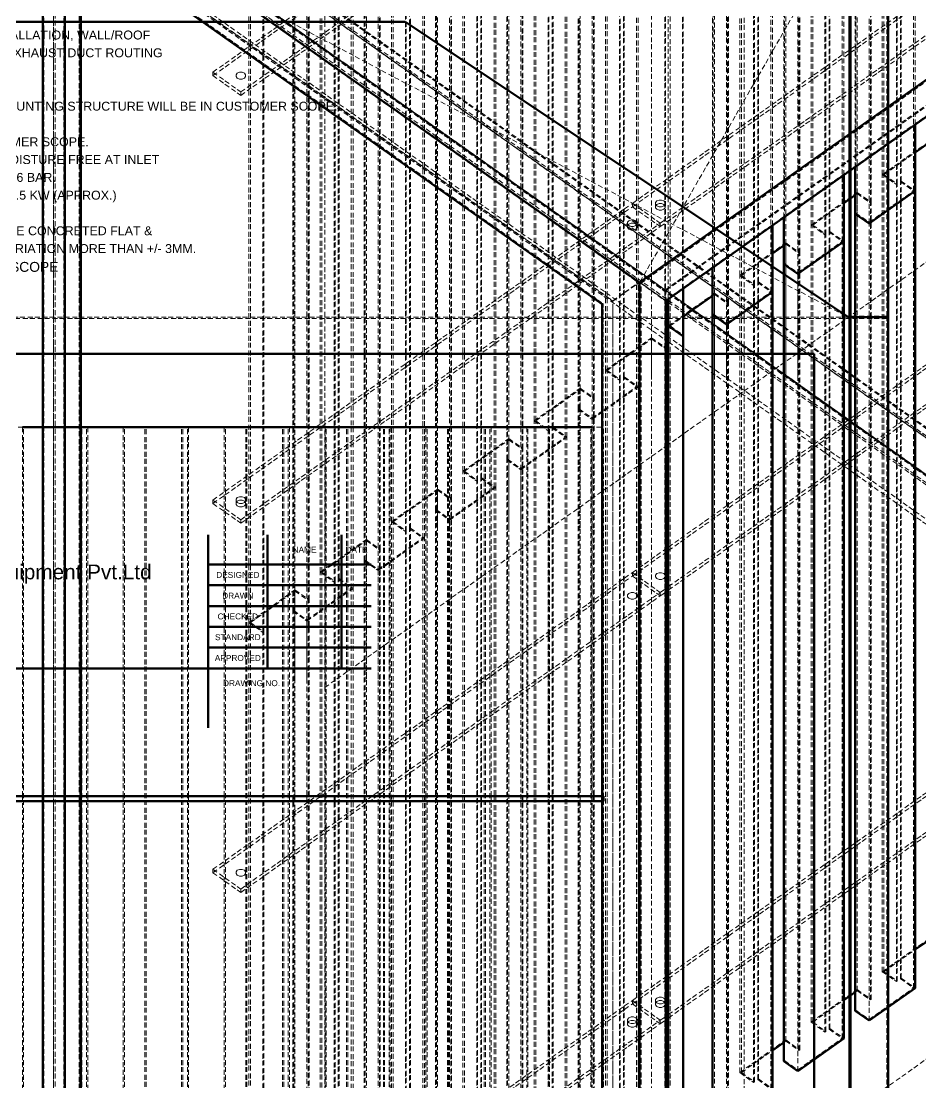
# Model space of a CAD drawing. Header units: millimetres. Extents: x -2666 to 3358, y -2212 to 3616.
# Drawn here: x 1474 to 2384, y -314 to 759 of the extents above; entities that cross this region are included whole.
import ezdxf
from ezdxf.enums import TextEntityAlignment as Align

# ---------------------------------------------------------------- set-up
doc = ezdxf.new("R2010")
doc.units = ezdxf.units.MM
doc.linetypes.add('Hidden', pattern=[15, 5, -3, 5, -2])
for name, color, linetype, lineweight in [('Default', 7, 'Continuous', 50), ('Edges', 7, 'Hidden', 15), ('HiddenEdges', 2, 'Hidden', 15), ('HiddenSilhouettes', 2, 'Hidden', 15), ('HiddenWires', 7, 'Hidden', 15), ('Silhouettes', 7, 'Continuous', 50), ('Wires', 7, 'Hidden', 15)]:
    doc.layers.add(name, color=color, linetype=linetype, lineweight=lineweight)
doc.styles.add('Default', font='arial.ttf')

# ---------------------------------------------------------------- blocks, each defined once
blk = doc.blocks.new('Left')
at = {"layer": 'Edges'}
blk.add_lwpolyline([(282.8, 1169.8), (848.8, 870.4)], dxfattribs=at)
for points in [[(12.5, 386.8, 0), (12.5, 759.8, 0)], [(78.5, 386.8, 0), (78.5, 759.8, 0)], [(114.5, 386.8, 0), (114.5, 759.8, 0)], [(180.5, 386.8, 0), (180.5, 759.8, 0)], [(216.5, 386.8, 0), (216.5, 759.8, 0)], [(282.5, 386.8, 0), (282.5, 759.8, 0)], [(318.5, 386.8, 0), (318.5, 759.8, 0)], [(384.5, 386.8, 0), (384.5, 759.8, 0)], [(420.5, 386.8, 0), (420.5, 759.8, 0)], [(486.5, 386.8, 0), (486.5, 759.8, 0)], [(522.5, 386.8, 0), (522.5, 759.8, 0)], [(588.5, 386.8, 0), (588.5, 759.8, 0)], [(12.5, -225.2, 0), (12.5, 381.8, 0)], [(78.5, -225.2, 0), (78.5, 381.8, 0)], [(114.5, -225.2, 0), (114.5, 381.8, 0)], [(180.5, -225.2, 0), (180.5, 381.8, 0)], [(216.5, -225.2, 0), (216.5, 381.8, 0)], [(282.5, -225.2, 0), (282.5, 381.8, 0)], [(318.5, -225.2, 0), (318.5, 381.8, 0)], [(384.5, -225.2, 0), (384.5, 381.8, 0)], [(420.5, -225.2, 0), (420.5, 381.8, 0)], [(486.5, -225.2, 0), (486.5, 381.8, 0)], [(522.5, -225.2, 0), (522.5, 381.8, 0)], [(588.5, -225.2, 0), (588.5, 381.8, 0)]]:
    blk.add_polyline3d(points, dxfattribs=at)
for points in [[(13.7, 759.8, 0)], [(72.7, 759.8, 0)], [(136.3, 759.8, 0)], [(137.5, 759.8, 0)], [(173.5, 759.8, 0)], [(174.7, 759.8, 0)], [(238.3, 759.8, 0)], [(239.5, 759.8, 0)], [(275.5, 759.8, 0)], [(276.7, 759.8, 0)], [(340.3, 759.8, 0)], [(341.5, 759.8, 0)], [(377.5, 759.8, 0)], [(378.7, 759.8, 0)], [(442.3, 759.8, 0)], [(443.5, 759.8, 0)], [(479.5, 759.8, 0)], [(480.7, 759.8, 0)], [(544.3, 759.8, 0)], [(545.5, 759.8, 0)]]:
    blk.add_polyline3d(points, close=True, dxfattribs=at)
at = {"layer": 'HiddenEdges'}
blk.add_lwpolyline([(848.8, 870.4), (850, 869.8)], dxfattribs=at)
for points in [[(886.8, 872.2, 0), (886.8, 1479.8, 0)], [(888, 886, 0), (886.8, 886, 0)], [(886.8, 872.2, 0), (850, 872.2, 0)], [(886.8, 869.8, 0), (850, 869.8, 0)], [(886.8, -1517.8, 0), (886.8, 869.8, 0)], [(888, 856, 0), (886.8, 856, 0)], [(13.7, -380.2, 0), (13.7, 759.8, 0)], [(72.7, -380.2, 0), (72.7, 759.8, 0)], [(136.3, -380.2, 0), (136.3, 759.8, 0)], [(137.5, -380.2, 0), (137.5, 759.8, 0)], [(173.5, -380.2, 0), (173.5, 759.8, 0)], [(174.7, -380.2, 0), (174.7, 759.8, 0)], [(238.3, -380.2, 0), (238.3, 759.8, 0)], [(239.5, -380.2, 0), (239.5, 759.8, 0)], [(275.5, -380.2, 0), (275.5, 759.8, 0)], [(276.7, -380.2, 0), (276.7, 759.8, 0)], [(340.3, -380.2, 0), (340.3, 759.8, 0)], [(341.5, -380.2, 0), (341.5, 759.8, 0)], [(377.5, -380.2, 0), (377.5, 759.8, 0)], [(378.7, -380.2, 0), (378.7, 759.8, 0)], [(442.3, -380.2, 0), (442.3, 759.8, 0)], [(443.5, -380.2, 0), (443.5, 759.8, 0)], [(479.5, -380.2, 0), (479.5, 759.8, 0)], [(480.7, -380.2, 0), (480.7, 759.8, 0)], [(544.3, -380.2, 0), (544.3, 759.8, 0)], [(545.5, -380.2, 0), (545.5, 759.8, 0)], [(12.5, 381.8, 0), (12.5, 386.8, 0)], [(78.5, 381.8, 0), (78.5, 386.8, 0)], [(114.5, 381.8, 0), (114.5, 386.8, 0)], [(180.5, 381.8, 0), (180.5, 386.8, 0)], [(216.5, 381.8, 0), (216.5, 386.8, 0)], [(282.5, 381.8, 0), (282.5, 386.8, 0)], [(318.5, 381.8, 0), (318.5, 386.8, 0)], [(384.5, 381.8, 0), (384.5, 386.8, 0)], [(420.5, 381.8, 0), (420.5, 386.8, 0)], [(486.5, 381.8, 0), (486.5, 386.8, 0)], [(522.5, 381.8, 0), (522.5, 386.8, 0)], [(588.5, 381.8, 0), (588.5, 386.8, 0)]]:
    blk.add_polyline3d(points, dxfattribs=at)
at = {"layer": 'HiddenSilhouettes'}
for points in [[(-290, 871, 0), (848.2, 871, 0)], [(848.8, 871, 0), (850, 871, 0)], [(848.8, 870.6, 0), (850, 869.8, 0)], [(71.5, -380.2, 0), (71.5, 759.8, 0)], [(77.3, -380.2, 0), (77.3, 759.8, 0)], [(115.7, -380.2, 0), (115.7, 759.8, 0)], [(179.3, -380.2, 0), (179.3, 759.8, 0)], [(217.7, -380.2, 0), (217.7, 759.8, 0)], [(281.3, -380.2, 0), (281.3, 759.8, 0)], [(319.7, -380.2, 0), (319.7, 759.8, 0)], [(383.3, -380.2, 0), (383.3, 759.8, 0)], [(421.7, -380.2, 0), (421.7, 759.8, 0)], [(485.3, -380.2, 0), (485.3, 759.8, 0)], [(523.7, -380.2, 0), (523.7, 759.8, 0)], [(587.3, -380.2, 0), (587.3, 759.8, 0)]]:
    blk.add_polyline3d(points, dxfattribs=at)
at = {"layer": 'HiddenWires'}
blk.add_polyline3d([(848.8, 869.8, 0), (850, 869.8, 0)], dxfattribs=at)
at = {"layer": 'Silhouettes'}
for points in [[(848.8, 869.8, 0), (848.8, 1479.8, 0)], [(888, 871, 0), (888, 1481, 0)], [(850, 869.8, 0), (850, 1191.7, 0)], [(-282.8, 1169.8, 0), (282.8, 1169.8, 0)], [(282.8, 1169.8, 0), (399.7, 1169.8, 0)], [(399.7, 1169.8, 0), (848.8, 870.6, 0)], [(848.2, 871, 0), (848.8, 871, 0)], [(848.8, 869.8, 0), (850, 869.8, 0)], [(848.8, -1520.2, 0), (848.8, 869.8, 0)], [(850, 794.5, 0), (850, 871, 0)], [(850, 871, 0), (888, 871, 0)], [(888, -1519, 0), (888, 871, 0)], [(-253.2, 834.2, 0), (813.2, 834.2, 0)], [(813.2, -1482.2, 0), (813.2, 834.2, 0)], [(850, 0, 0), (850, 794.5, 0)], [(12.5, 759.8, 0), (78.5, 759.8, 0)], [(71.5, 759.8, 0), (137.5, 759.8, 0)], [(72.7, 759.8, 0), (136.3, 759.8, 0)], [(114.5, 759.8, 0), (180.5, 759.8, 0)], [(173.5, 759.8, 0), (222.5, 759.8, 0)], [(174.7, 759.8, 0), (222.5, 759.8, 0)], [(216.5, 759.8, 0), (282.5, 759.8, 0)], [(275.5, 759.8, 0), (333.7, 759.8, 0)], [(276.7, 759.8, 0), (333.7, 759.8, 0)], [(318.5, 759.8, 0), (384.5, 759.8, 0)], [(377.5, 759.8, 0), (443.5, 759.8, 0)], [(378.7, 759.8, 0), (442.3, 759.8, 0)], [(420.5, 759.8, 0), (486.5, 759.8, 0)], [(479.5, 759.8, 0), (545.5, 759.8, 0)], [(480.7, 759.8, 0), (544.3, 759.8, 0)], [(522.5, 759.8, 0), (588.5, 759.8, 0)], [(0, 386.8, 0), (600, 386.8, 0)], [(600, 381.8, 0), (600, 386.8, 0)], [(0, 381.8, 0), (600, 381.8, 0)]]:
    blk.add_polyline3d(points, dxfattribs=at)
for points in [[(850, 871, 0)], [(71.5, 759.8, 0)], [(77.3, 759.8, 0)], [(115.7, 759.8, 0)], [(179.3, 759.8, 0)], [(217.7, 759.8, 0)], [(281.3, 759.8, 0)], [(319.7, 759.8, 0)], [(383.3, 759.8, 0)], [(421.7, 759.8, 0)], [(485.3, 759.8, 0)], [(523.7, 759.8, 0)], [(587.3, 759.8, 0)]]:
    blk.add_polyline3d(points, close=True, dxfattribs=at)
at = {"layer": 'Wires'}
for points in [[(-850, 869.8, 0), (848.8, 869.8, 0)], [(0, 759.8, 0), (600, 759.8, 0)], [(600, -380.2, 0), (600, 759.8, 0)]]:
    blk.add_polyline3d(points, dxfattribs=at)
blk = doc.blocks.new('Isometric')
at = {"layer": 'Edges'}
for points in [[(43.8, -1979.7), (43.8, -289.7)], [(54.4, -1976.6), (54.4, -307.8)], [(868.7, -611.2), (868.7, -544.1)], [(796.6, -662.2), (796.6, -595.1)], [(868.7, -1417.3), (868.7, -611.2)], [(724.4, -713.2), (724.4, -646.1)], [(796.6, -1468.3), (796.6, -662.2)], [(679.9, -724.7), (679.9, -677.6)], [(609.5, -2379.7), (609.5, -689.7)], [(724.4, -1519.3), (724.4, -713.2)], [(679.9, -1530.8), (679.9, -724.7)]]:
    blk.add_lwpolyline(points, dxfattribs=at)
for points in [[(637.2, -670.1, 0), (954.6, -117.2, 0)], [(662.4, -689.1, 0), (1468.5, -119.1, 0)], [(43.8, -289.7, 0), (609.5, -689.7, 0)], [(609.5, -689.7, 0), (636.4, -670.7, 0)], [(636.4, -670.7, 0), (662.4, -689.1, 0)], [(662.4, -2379.1, 0), (662.4, -689.1, 0)]]:
    blk.add_polyline3d(points, dxfattribs=at)
blk.add_polyline3d([(636.4, -671.5, 0)], close=True, dxfattribs=at)
at = {"layer": 'HiddenEdges'}
for points in [[(-608.1, 257.2), (1895, -1512.8)], [(-634.3, 238.7), (1842.7, -1512.8)], [(901.2, -568.2), (901.2, 237.9)], [(896.3, -571.7), (896.3, 234.4)], [(856.7, -580.9), (856.7, 225.2)], [(870, -590.3), (870, 215.8)], [(-608.1, 209.8), (1895, -1560.2)], [(855.4, -600.6), (855.4, 205.5)], [(868.7, -544.1), (868.7, 194.9)], [(824.1, -622.7), (824.1, 183.4)], [(829.1, -619.2), (829.1, 186.9)], [(784.5, -631.9), (784.5, 174.2)], [(797.8, -641.3), (797.8, 164.8)], [(783.3, -651.6), (783.3, 154.5)], [(796.6, -595.1), (796.6, 143.9)], [(752, -673.7), (752, 132.4)], [(757, -670.2), (757, 135.9)], [(712.4, -682.9), (712.4, 123.2)], [(711.1, -702.6), (711.1, 103.5)], [(724.4, -646.1), (724.4, 92.9)], [(648.8, -727.9), (648.8, 78.2)], [(679.9, -677.6), (679.9, 81.4)], [(662.1, -737.3), (662.1, 68.8)], [(616.2, -769.7), (616.2, 36.4)], [(621.2, -766.2), (621.2, 39.9)], [(576.6, -778.9), (576.6, 27.2)], [(589.9, -788.3), (589.9, 17.8)], [(588.7, -809.2), (588.7, -3.1)], [(544.1, -820.7), (544.1, -14.6)], [(549.1, -817.2), (549.1, -11.1)], [(504.5, -829.9), (504.5, -23.8)], [(517.8, -839.3), (517.8, -33.2)], [(503.2, -849.6), (503.2, -43.5)], [(476.9, -868.2), (476.9, -62.1)], [(516.5, -860.2), (516.5, -54.1)], [(432.4, -880.9), (432.4, -74.8)], [(472, -871.7), (472, -65.6)], [(445.7, -890.3), (445.7, -84.2)], [(444.4, -911.2), (444.4, -105.1)], [(399.9, -922.7), (399.9, -116.6)], [(404.8, -919.2), (404.8, -113.1)], [(360.3, -931.9), (360.3, -125.8)], [(373.6, -941.3), (373.6, -135.2)], [(359, -951.6), (359, -145.5)], [(372.3, -962.2), (372.3, -156.1)], [(327.7, -973.7), (327.7, -167.6)], [(332.7, -970.2), (332.7, -164.1)], [(288.1, -982.9), (288.1, -176.8)], [(301.4, -992.3), (301.4, -186.2)], [(286.9, -1002.6), (286.9, -196.5)], [(300.2, -1013.2), (300.2, -207.1)], [(255.6, -1024.7), (255.6, -218.6)], [(76.8, -265), (592.2, -629.4)], [(69.9, -1959.2), (69.9, -270.9)], [(71.6, -1960.9), (71.6, -270.9)], [(71.6, -272.1), (635.5, -670.9)], [(43.8, -1977.6), (43.8, -289.3)], [(34.1, -1961), (34.1, -292.2)], [(45.5, -290.5), (609.5, -689.3)], [(196.6, -312), (1001, -880.8)], [(170.6, -330.4), (975, -899.2)], [(170.6, -330.9), (976.7, -900.9)], [(233.3, -481.6), (233.3, -478.1)], [(901.2, -1374.3), (901.2, -568.2)], [(856.7, -612.5), (856.7, -579.7)], [(896.3, -1377.8), (896.3, -571.7)], [(856.7, -1387), (856.7, -580.9)], [(870, -1396.4), (870, -590.3)], [(629.3, -594.3), (629.3, -590.8)], [(657.6, -614.3), (657.6, -610.8)], [(868.7, -612.5), (868.7, -610)], [(824.1, -1428.8), (824.1, -622.7)], [(829.1, -1425.3), (829.1, -619.2)], [(784.5, -765.7), (784.5, -630.7)], [(784.5, -1438), (784.5, -631.9)], [(797.8, -1447.4), (797.8, -641.3)], [(783.3, -1457.7), (783.3, -651.6)], [(796.6, -765.7), (796.6, -661)], [(609.5, -689.3), (635.5, -670.9)], [(635.5, -2359.2), (635.5, -670.9)], [(636.4, -671.5), (637.2, -670.1)], [(636.4, -671.5), (637.2, -670.9)], [(752, -1479.8), (752, -673.7)], [(757, -1476.3), (757, -670.2)], [(662.4, -2316.2), (662.4, -678.3)], [(662.4, -678.3), (663.3, -678.9)], [(712.4, -765.7), (712.4, -681.7)], [(712.4, -1489), (712.4, -682.9)], [(598.9, -692.8), (599.8, -692.2)], [(599.8, -2361), (599.8, -692.2)], [(609.5, -2377.6), (609.5, -689.3)], [(725.7, -1498.4), (725.7, -692.3)], [(711.1, -1508.7), (711.1, -702.6)], [(724.4, -765.7), (724.4, -712)], [(648.8, -765.7), (648.8, -726.7)], [(648.8, -1534), (648.8, -727.9)], [(662.1, -1543.4), (662.1, -737.3)], [(616.2, -1575.8), (616.2, -769.7)], [(621.2, -1572.3), (621.2, -766.2)], [(576.6, -918.8), (576.6, -777.7)], [(576.6, -1585), (576.6, -778.9)], [(589.9, -1594.4), (589.9, -788.3)], [(575.4, -1604.7), (575.4, -798.6)], [(588.7, -918.8), (588.7, -808)], [(544.1, -1626.8), (544.1, -820.7)], [(549.1, -1623.3), (549.1, -817.2)], [(504.5, -1636), (504.5, -829.9)], [(517.8, -1645.4), (517.8, -839.3)], [(476.9, -1674.3), (476.9, -868.2)], [(516.5, -918.8), (516.5, -859)], [(516.5, -1666.3), (516.5, -860.2)], [(432.4, -918.8), (432.4, -879.7)], [(472, -1677.8), (472, -871.7)], [(432.4, -1687), (432.4, -880.9)], [(445.7, -1696.4), (445.7, -890.3)], [(431.1, -1706.7), (431.1, -900.6)], [(233.3, -914.3), (233.3, -910.8)], [(444.4, -918.8), (444.4, -910)], [(444.4, -1717.3), (444.4, -911.2)], [(399.9, -1728.8), (399.9, -922.7)], [(404.8, -1725.3), (404.8, -919.2)], [(360.3, -1071.9), (360.3, -930.7)], [(360.3, -1738), (360.3, -931.9)], [(373.6, -1747.4), (373.6, -941.3)], [(359, -1757.7), (359, -951.6)], [(372.3, -1071.9), (372.3, -961)], [(372.3, -1768.3), (372.3, -962.2)], [(629.3, -967.7), (629.3, -964.2)], [(327.7, -1779.8), (327.7, -973.7)], [(332.7, -1776.3), (332.7, -970.2)], [(288.1, -1789), (288.1, -982.9)], [(301.4, -1798.4), (301.4, -992.3)], [(286.9, -1808.7), (286.9, -1002.6)], [(300.2, -1071.9), (300.2, -1012)], [(300.2, -1819.3), (300.2, -1013.2)], [(255.6, -1830.8), (255.6, -1024.7)], [(233.3, -1287.7), (233.3, -1284.2)], [(629.3, -1400.4), (629.3, -1396.9)]]:
    blk.add_lwpolyline(points, dxfattribs=at)
for points in [[(725.7, -692.3, 0), (725.7, 113.8, 0)], [(575.4, -798.6, 0), (575.4, 7.5, 0)], [(431.1, -900.6, 0), (431.1, -94.5, 0)], [(662.4, -678.3, 0), (1416.5, -145.1, 0)], [(70.7, -271.5, 0), (636.4, -671.5, 0)], [(55.3, -307.2, 0), (599.8, -692.2, 0)], [(206.3, -309.2, 0), (991.2, -864.2, 0)], [(196.6, -311.7, 0), (1002.7, -881.7, 0)], [(855.4, -1406.7, 0), (855.4, -600.6, 0)], [(638.1, -671.5, 0), (663.3, -689.3, 0)], [(784.9, -765.7, 0), (1087.2, -979.4, 0)], [(588.7, -1615.3, 0), (588.7, -809.2, 0)], [(504.5, -918.8, 0), (504.5, -828.7, 0)], [(503.2, -1655.7, 0), (503.2, -849.6, 0)], [(288.1, -1071.9, 0), (288.1, -981.7, 0)]]:
    blk.add_polyline3d(points, dxfattribs=at)
at = {"layer": 'HiddenSilhouettes'}
for points in [[(882.1, -561.7), (882.1, 244.4)], [(883.8, -561.7), (883.8, 244.4)], [(900.4, -568.8), (900.4, 237.3)], [(897.1, -571.1), (897.1, 235)], [(913.7, -578.2), (913.7, 227.9)], [(915.3, -511.1), (915.3, 227.9)], [(870.8, -589.7), (870.8, 216.4)], [(-608.1, 212), (1863, -1535.4)], [(854.5, -554.1), (854.5, 204.9)], [(-634.3, 193.5), (1842.7, -1558)], [(810, -612.7), (810, 193.4)], [(811.7, -612.7), (811.7, 193.4)], [(-636.4, 189.8), (663.3, -729.2)], [(825, -622.1), (825, 184)], [(828.2, -619.8), (828.2, 186.3)], [(841.5, -629.2), (841.5, 176.9)], [(843.2, -562.1), (843.2, 176.9)], [(798.7, -640.7), (798.7, 165.4)], [(782.4, -605.1), (782.4, 153.9)], [(737.9, -663.7), (737.9, 142.4)], [(739.6, -663.7), (739.6, 142.4)], [(752.9, -673.1), (752.9, 133)], [(756.1, -670.8), (756.1, 135.3)], [(769.4, -680.2), (769.4, 125.9)], [(771.1, -613.1), (771.1, 125.9)], [(726.6, -691.7), (726.6, 114.4)], [(667.4, -714.7), (667.4, 91.4)], [(662.9, -736.7), (662.9, 69.4)], [(602.1, -759.7), (602.1, 46.4)], [(603.8, -759.7), (603.8, 46.4)], [(617.1, -769.1), (617.1, 37)], [(620.3, -766.8), (620.3, 39.3)], [(633.6, -776.2), (633.6, 29.9)], [(635.3, -776.2), (635.3, 29.9)], [(590.8, -787.7), (590.8, 18.4)], [(574.5, -799.2), (574.5, 6.9)], [(530, -810.7), (530, -4.6)], [(531.7, -810.7), (531.7, -4.6)], [(545, -820.1), (545, -14)], [(548.2, -817.8), (548.2, -11.7)], [(561.5, -827.2), (561.5, -21.1)], [(563.2, -827.2), (563.2, -21.1)], [(518.7, -838.7), (518.7, -32.6)], [(502.4, -850.2), (502.4, -44.1)], [(457.9, -861.7), (457.9, -55.6)], [(459.5, -861.7), (459.5, -55.6)], [(476.1, -868.8), (476.1, -62.7)], [(472.8, -871.1), (472.8, -65)], [(489.4, -878.2), (489.4, -72.1)], [(491.1, -878.2), (491.1, -72.1)], [(446.5, -889.7), (446.5, -83.6)], [(430.3, -901.2), (430.3, -95.1)], [(385.7, -912.7), (385.7, -106.6)], [(387.4, -912.7), (387.4, -106.6)], [(638.1, -671.5), (1442.5, -102.7)], [(400.7, -922.1), (400.7, -116)], [(404, -919.8), (404, -113.7)], [(417.3, -929.2), (417.3, -123.1)], [(419, -929.2), (419, -123.1)], [(374.4, -940.7), (374.4, -134.6)], [(358.1, -952.2), (358.1, -146.1)], [(205.1, -458.1), (629.3, -158.1)], [(313.6, -963.7), (313.6, -157.6)], [(315.3, -963.7), (315.3, -157.6)], [(328.6, -973.1), (328.6, -167)], [(331.8, -970.8), (331.8, -164.7)], [(233.3, -478.1), (657.6, -178.1)], [(345.1, -980.2), (345.1, -174.1)], [(346.8, -980.2), (346.8, -174.1)], [(302.3, -991.7), (302.3, -185.6)], [(286, -1003.2), (286, -197.1)], [(241.5, -1014.7), (241.5, -208.6)], [(243.2, -1014.7), (243.2, -208.6)], [(256.5, -1024.1), (256.5, -218)], [(45.5, -1978.8), (45.5, -290.5)], [(629.3, -594.3), (1053.6, -294.3)], [(70.7, -1961.5), (70.7, -306.3)], [(657.6, -614.3), (1081.9, -314.3)], [(205.1, -461.6), (205.1, -458.1)], [(883.8, -561.7), (915.3, -539.4)], [(882.1, -1367.8), (882.1, -561.7)], [(882.1, -561.7), (896.3, -571.7)], [(883.8, -1367.8), (883.8, -561.7)], [(900.4, -1374.9), (900.4, -568.8)], [(900.4, -568.8), (913.7, -578.2)], [(901.2, -568.2), (915.3, -578.2)], [(810, -612.7), (856.7, -579.7)], [(856.7, -579.7), (870.8, -589.7)], [(868.7, -610), (913.7, -578.2)], [(896.3, -571.7), (897.1, -571.1)], [(897.1, -1377.2), (897.1, -571.1)], [(913.7, -1384.3), (913.7, -578.2)], [(662.4, -593.4), (662.4, -589.9)], [(811.7, -612.7), (843.2, -590.4)], [(870.8, -1395.8), (870.8, -589.7)], [(205.1, -890.8), (629.3, -590.8)], [(205.1, -894.3), (629.3, -594.3)], [(652.8, -593.4), (654.1, -591.8), (656.3, -590.9), (658.9, -590.9), (661.1, -591.8), (662.4, -593.4), (662.4, -595.3), (661.1, -596.8), (658.9, -597.8), (656.3, -597.8), (654.1, -596.8), (652.8, -595.3)], [(652.8, -595.3), (652.8, -591.7)], [(854.5, -601.2), (855.4, -600.6)], [(855.4, -600.6), (868.7, -610)], [(233.3, -910.8), (657.6, -610.8)], [(624.5, -613.4), (625.8, -611.8), (628, -610.9), (630.6, -610.9), (632.9, -611.8), (634.2, -613.4), (634.2, -615.3), (632.9, -616.8), (630.6, -617.8), (628, -617.8), (625.8, -616.8), (624.5, -615.3)], [(624.5, -615.3), (624.5, -611.7)], [(634.2, -613.4), (634.2, -609.9)], [(233.3, -914.3), (657.6, -614.3)], [(810, -1418.8), (810, -612.7)], [(810, -612.7), (824.1, -622.7)], [(811.7, -1418.8), (811.7, -612.7)], [(811.7, -612.7), (825, -622.1)], [(824.1, -622.7), (825, -622.1)], [(825, -1428.2), (825, -622.1)], [(828.2, -619.8), (829.1, -619.2)], [(828.2, -1425.9), (828.2, -619.8)], [(828.2, -619.8), (841.5, -629.2)], [(829.1, -619.2), (843.2, -629.2)], [(829.1, -620.4), (829.1, -620.4)], [(592.2, -629.4), (784.9, -765.7)], [(737.9, -663.7), (784.5, -630.7)], [(784.5, -630.7), (798.7, -640.7)], [(784.5, -631.9), (797.8, -641.3)], [(796.6, -661), (841.5, -629.2)], [(841.5, -1435.3), (841.5, -629.2)], [(739.6, -663.7), (771.1, -641.4)], [(798.7, -1446.8), (798.7, -640.7)], [(782.4, -652.2), (783.3, -651.6)], [(739.6, -1469.8), (739.6, -663.7)], [(739.6, -663.7), (752.9, -673.1)], [(637.2, -2360.9), (637.2, -670.9)], [(638.1, -2359.8), (638.1, -671.5)], [(752, -673.7), (752.9, -673.1)], [(752.9, -1479.2), (752.9, -673.1)], [(756.1, -1476.9), (756.1, -670.8)], [(756.1, -670.8), (769.4, -680.2)], [(757, -670.2), (771.1, -680.2)], [(663.3, -765.7), (663.3, -678.9)], [(665.7, -714.7), (712.4, -681.7)], [(712.4, -681.7), (726.6, -691.7)], [(724.4, -712), (769.4, -680.2)], [(769.4, -1486.3), (769.4, -680.2)], [(725.7, -692.3), (726.6, -691.7)], [(726.6, -1497.8), (726.6, -691.7)], [(710.3, -703.2), (711.1, -702.6)], [(711.1, -702.6), (724.4, -712)], [(712.4, -703.5), (712.4, -703.5)], [(667.4, -1520.8), (667.4, -714.7)], [(602.1, -759.7), (648.8, -726.7)], [(648.8, -726.7), (662.9, -736.7)], [(648.8, -727.9), (662.1, -737.3)], [(663.3, -729.2), (663.3, -729.2)], [(662.1, -737.3), (662.9, -736.7)], [(662.9, -1542.8), (662.9, -736.7)], [(665.7, -730.9), (1087.2, -1028.9)], [(602.1, -1565.8), (602.1, -759.7)], [(602.1, -759.7), (616.2, -769.7)], [(603.8, -1565.8), (603.8, -759.7)], [(616.2, -769.7), (617.1, -769.1)], [(617.1, -1575.2), (617.1, -769.1)], [(620.3, -766.8), (621.2, -766.2)], [(620.3, -1572.9), (620.3, -766.8)], [(620.3, -766.8), (633.6, -776.2)], [(621.2, -766.2), (635.3, -776.2)], [(530, -810.7), (576.6, -777.7)], [(531.7, -810.7), (576.6, -778.9)], [(588.7, -808), (633.6, -776.2)], [(633.6, -1582.3), (633.6, -776.2)], [(635.3, -1582.3), (635.3, -776.2)], [(589.9, -788.3), (590.8, -787.7)], [(590.8, -1593.8), (590.8, -787.7)], [(574.5, -799.2), (575.4, -798.6)], [(574.5, -1605.3), (574.5, -799.2)], [(574.5, -799.2), (588.7, -809.2)], [(575.4, -798.6), (588.7, -808)], [(530, -1616.8), (530, -810.7)], [(530, -810.7), (544.1, -820.7)], [(531.7, -1616.8), (531.7, -810.7)], [(531.7, -810.7), (545, -820.1)], [(545, -1626.2), (545, -820.1)], [(548.2, -817.8), (549.1, -817.2)], [(548.2, -1623.9), (548.2, -817.8)], [(548.2, -817.8), (561.5, -827.2)], [(549.1, -817.2), (563.2, -827.2)], [(457.9, -861.7), (504.5, -828.7)], [(459.5, -861.7), (504.5, -829.9)], [(504.5, -828.7), (518.7, -838.7)], [(504.5, -829.9), (517.8, -839.3)], [(516.5, -859), (561.5, -827.2)], [(516.5, -860.2), (563.2, -827.2)], [(561.5, -1633.3), (561.5, -827.2)], [(563.2, -1633.3), (563.2, -827.2)], [(518.7, -1644.8), (518.7, -838.7)], [(502.4, -1656.3), (502.4, -850.2)], [(503.2, -849.6), (516.5, -859)], [(457.9, -1667.8), (457.9, -861.7)], [(457.9, -861.7), (472, -871.7)], [(459.5, -1667.8), (459.5, -861.7)], [(459.5, -861.7), (472.8, -871.1)], [(476.1, -1674.9), (476.1, -868.8)], [(476.1, -868.8), (489.4, -878.2)], [(476.9, -868.2), (491.1, -878.2)], [(444.4, -911.2), (491.1, -878.2)], [(472, -871.7), (472.8, -871.1)], [(472.8, -1677.2), (472.8, -871.1)], [(489.4, -1684.3), (489.4, -878.2)], [(491.1, -1684.3), (491.1, -878.2)], [(205.1, -894.3), (205.1, -890.8)], [(205.1, -890.8), (233.3, -910.8)], [(236.9, -893.3), (234.6, -894.2), (232.1, -894.2), (229.8, -893.3), (228.5, -891.7), (228.5, -889.9), (229.8, -888.3), (232.1, -887.4), (234.6, -887.4), (236.9, -888.3), (238.2, -889.9), (238.2, -891.7), (236.9, -893.3)], [(228.5, -893.4), (229.8, -891.8), (232.1, -890.9), (234.6, -890.9), (236.9, -891.8), (238.2, -893.4), (238.2, -895.3), (236.9, -896.8), (234.6, -897.8), (232.1, -897.8), (229.8, -896.8), (228.5, -895.3)], [(238.2, -893.4), (238.2, -889.9)], [(387.4, -912.7), (432.4, -880.9)], [(445.7, -890.3), (446.5, -889.7)], [(446.5, -1695.8), (446.5, -889.7)], [(205.1, -894.3), (233.3, -914.3)], [(228.5, -895.3), (228.5, -891.7)], [(430.3, -1707.3), (430.3, -901.2)], [(430.3, -901.2), (444.4, -911.2)], [(431.1, -900.6), (444.4, -910)], [(385.7, -1718.8), (385.7, -912.7)], [(385.7, -912.7), (399.9, -922.7)], [(387.4, -1718.8), (387.4, -912.7)], [(399.9, -922.7), (400.7, -922.1)], [(400.7, -1728.2), (400.7, -922.1)], [(404, -1725.9), (404, -919.8)], [(404, -919.8), (417.3, -929.2)], [(404.8, -919.2), (419, -929.2)], [(313.6, -963.7), (360.3, -930.7)], [(360.3, -930.7), (374.4, -940.7)], [(360.3, -931.9), (373.6, -941.3)], [(372.3, -961), (417.3, -929.2)], [(372.3, -962.2), (419, -929.2)], [(417.3, -1735.3), (417.3, -929.2)], [(419, -1735.3), (419, -929.2)], [(373.6, -941.3), (374.4, -940.7)], [(374.4, -1746.8), (374.4, -940.7)], [(629.3, -964.2), (663.3, -940.2)], [(358.1, -1758.3), (358.1, -952.2)], [(359, -951.6), (372.3, -961)], [(313.6, -1769.8), (313.6, -963.7)], [(313.6, -963.7), (327.7, -973.7)], [(315.3, -1769.8), (315.3, -963.7)], [(315.3, -963.7), (328.6, -973.1)], [(205.1, -1267.7), (629.3, -967.7)], [(328.6, -1779.2), (328.6, -973.1)], [(331.8, -1776.9), (331.8, -970.8)], [(331.8, -970.8), (345.1, -980.2)], [(243.2, -1014.7), (288.1, -982.9)], [(288.1, -982.9), (301.4, -992.3)], [(300.2, -1012), (345.1, -980.2)], [(345.1, -1786.3), (345.1, -980.2)], [(346.8, -1786.3), (346.8, -980.2)], [(657.6, -984.2), (663.3, -980.2)], [(657.6, -987.7), (663.3, -983.7)], [(657.6, -987.7), (657.6, -984.2)], [(301.4, -992.3), (302.3, -991.7)], [(302.3, -1797.8), (302.3, -991.7)], [(286, -1003.2), (286.9, -1002.6)], [(286, -1809.3), (286, -1003.2)], [(286, -1003.2), (300.2, -1013.2)], [(286.9, -1002.6), (300.2, -1012)], [(241.5, -1820.8), (241.5, -1014.7)], [(241.5, -1014.7), (255.6, -1024.7)], [(243.2, -1820.8), (243.2, -1014.7)], [(255.6, -1024.7), (256.5, -1024.1)], [(256.5, -1830.2), (256.5, -1024.1)], [(665.7, -1414.7), (1081.9, -1120.4)], [(205.1, -1267.7), (205.1, -1264.2)], [(205.1, -1264.2), (233.3, -1284.2)], [(205.1, -1267.7), (233.3, -1287.7)], [(882.1, -1367.8), (928.8, -1334.8)], [(629.3, -1396.9), (663.3, -1372.9)], [(882.1, -1367.8), (896.3, -1377.8)], [(883.8, -1367.8), (897.1, -1377.2)], [(629.3, -1400.4), (663.3, -1376.4)], [(896.3, -1377.8), (897.1, -1377.2)], [(900.4, -1374.9), (913.7, -1384.3)], [(901.2, -1374.3), (915.3, -1384.3)], [(810, -1418.8), (856.7, -1385.8)], [(856.7, -1385.8), (870.8, -1395.8)], [(856.7, -1387), (870, -1396.4)], [(205.1, -1696.9), (629.3, -1396.9)], [(205.1, -1700.4), (629.3, -1400.4)], [(629.3, -1396.9), (657.6, -1416.9)], [(629.3, -1400.4), (657.6, -1420.4)], [(652.8, -1399.5), (654.1, -1397.9), (656.3, -1397), (658.9, -1397), (661.1, -1397.9), (662.4, -1399.5), (662.4, -1401.4), (661.1, -1402.9), (658.9, -1403.9), (656.3, -1403.9), (654.1, -1402.9), (652.8, -1401.4)], [(652.8, -1401.4), (652.8, -1397.8)], [(662.4, -1399.5), (662.4, -1396)], [(811.7, -1418.8), (843.2, -1396.5)], [(624.5, -1419.5), (625.8, -1417.9), (628, -1417), (630.6, -1417), (632.9, -1417.9), (634.2, -1419.5), (634.2, -1421.4), (632.9, -1422.9), (630.6, -1423.9), (628, -1423.9), (625.8, -1422.9), (624.5, -1421.4)], [(634.2, -1419.5), (634.2, -1416)], [(657.6, -1416.9), (663.3, -1412.9)], [(657.6, -1420.4), (663.3, -1416.4)], [(657.6, -1420.4), (657.6, -1416.9)], [(854.5, -1407.3), (855.4, -1406.7)], [(855.4, -1406.7), (868.7, -1416.1)], [(624.5, -1421.4), (624.5, -1417.8)], [(810, -1418.8), (824.1, -1428.8)], [(811.7, -1418.8), (825, -1428.2)], [(828.2, -1425.9), (829.1, -1425.3)], [(828.2, -1425.9), (841.5, -1435.3)], [(829.1, -1425.3), (843.2, -1435.3)], [(737.9, -1469.8), (784.5, -1436.8)], [(782.4, -1439.5), (784.5, -1438)], [(784.5, -1436.8), (798.7, -1446.8)], [(784.5, -1438), (797.8, -1447.4)], [(796.6, -1467.1), (841.5, -1435.3)], [(824.1, -1428.8), (825, -1428.2)], [(739.6, -1469.8), (771.1, -1447.5)], [(797.8, -1447.4), (798.7, -1446.8)], [(782.4, -1458.3), (783.3, -1457.7)], [(783.3, -1457.7), (796.6, -1467.1)], [(737.9, -1469.8), (752, -1479.8)], [(739.6, -1469.8), (752.9, -1479.2)], [(752, -1479.8), (752.9, -1479.2)], [(756.1, -1476.9), (757, -1476.3)], [(756.1, -1476.9), (769.4, -1486.3)], [(757, -1476.3), (771.1, -1486.3)]]:
    blk.add_lwpolyline(points, dxfattribs=at)
for points in [[(652.8, -589.9), (654.1, -588.3), (656.3, -587.4), (658.9, -587.4), (661.1, -588.3), (662.4, -589.9), (662.4, -591.7), (661.1, -593.3), (658.9, -594.2), (656.3, -594.2), (654.1, -593.3), (652.8, -591.7)], [(624.5, -609.9), (625.8, -608.3), (628, -607.4), (630.6, -607.4), (632.9, -608.3), (634.2, -609.9), (634.2, -611.7), (632.9, -613.3), (630.6, -614.2), (628, -614.2), (625.8, -613.3), (624.5, -611.7)], [(652.8, -1396), (654.1, -1394.4), (656.3, -1393.5), (658.9, -1393.5), (661.1, -1394.4), (662.4, -1396), (662.4, -1397.8), (661.1, -1399.4), (658.9, -1400.3), (656.3, -1400.3), (654.1, -1399.4), (652.8, -1397.8)], [(624.5, -1416), (625.8, -1414.4), (628, -1413.5), (630.6, -1413.5), (632.9, -1414.4), (634.2, -1416), (634.2, -1417.8), (632.9, -1419.4), (630.6, -1420.3), (628, -1420.3), (625.8, -1419.4), (624.5, -1417.8)]]:
    blk.add_lwpolyline(points, close=True, dxfattribs=at)
for points in [[(-608.1, 259.3, 0), (1865.3, -1489.7, 0)], [(636.4, -671.5, 0), (1838.5, 178.5, 0)], [(710.3, -656.1, 0), (710.3, 102.9, 0)], [(665.7, -687.6, 0), (665.7, 91.4, 0)], [(680.7, -677, 0), (680.7, 82, 0)], [(663.3, -678.9, 0), (1417.3, -145.7, 0)], [(205.1, -461.6, 0), (629.3, -161.6, 0)], [(233.3, -481.6, 0), (657.6, -181.6, 0)], [(71.6, -270.9, 0), (637.2, -670.9, 0)], [(629.3, -590.8, 0), (1053.6, -290.8, 0)], [(207.2, -308.6, 0), (992.1, -863.6, 0)], [(657.6, -610.8, 0), (1081.9, -310.8, 0)], [(169.7, -331.5, 0), (975.8, -901.5, 0)], [(205.1, -458.1, 0), (233.3, -478.1, 0)], [(205.1, -461.6, 0), (233.3, -481.6, 0)], [(882.1, -561.7, 0), (928.8, -528.7, 0)], [(883.8, -561.7, 0), (897.1, -571.1, 0)], [(900.4, -568.8, 0), (901.2, -568.2, 0)], [(854.5, -582.4, 0), (856.7, -580.9, 0)], [(856.7, -580.9, 0), (870, -590.3, 0)], [(870, -590.3, 0), (870.8, -589.7, 0)], [(629.3, -590.8, 0), (657.6, -610.8, 0)], [(629.3, -594.3, 0), (657.6, -614.3, 0)], [(782.4, -633.4, 0), (784.5, -631.9, 0)], [(797.8, -641.3, 0), (798.7, -640.7, 0)], [(783.3, -651.6, 0), (796.6, -661, 0)], [(665.7, -938.4, 0), (1053.6, -664.2, 0)], [(737.9, -1469.8, 0), (737.9, -663.7, 0)], [(737.9, -663.7, 0), (752, -673.7, 0)], [(665.7, -941.9, 0), (1053.6, -667.7, 0)], [(756.1, -670.8, 0), (757, -670.2, 0)], [(665.7, -978.4, 0), (1081.9, -684.2, 0)], [(710.3, -684.4, 0), (712.4, -682.9, 0)], [(712.4, -682.9, 0), (725.7, -692.3, 0)], [(665.7, -981.9, 0), (1081.9, -687.7, 0)], [(667.4, -714.7, 0), (680.7, -705.3, 0)], [(667.4, -714.7, 0), (680.7, -724.1, 0)], [(603.8, -759.7, 0), (648.8, -727.9, 0)], [(603.8, -759.7, 0), (617.1, -769.1, 0)], [(576.6, -777.7, 0), (590.8, -787.7, 0)], [(576.6, -778.9, 0), (589.9, -788.3, 0)], [(588.7, -809.2, 0), (635.3, -776.2, 0)], [(544.1, -820.7, 0), (545, -820.1, 0)], [(517.8, -839.3, 0), (518.7, -838.7, 0)], [(502.4, -850.2, 0), (503.2, -849.6, 0)], [(502.4, -850.2, 0), (516.5, -860.2, 0)], [(476.1, -868.8, 0), (476.9, -868.2, 0)], [(385.7, -912.7, 0), (432.4, -879.7, 0)], [(432.4, -879.7, 0), (446.5, -889.7, 0)], [(444.4, -910, 0), (489.4, -878.2, 0)], [(432.4, -880.9, 0), (445.7, -890.3, 0)], [(430.3, -901.2, 0), (431.1, -900.6, 0)], [(387.4, -912.7, 0), (400.7, -922.1, 0)], [(404, -919.8, 0), (404.8, -919.2, 0)], [(315.3, -963.7, 0), (360.3, -931.9, 0)], [(629.3, -967.7, 0), (663.3, -943.7, 0)], [(358.1, -952.2, 0), (359, -951.6, 0)], [(358.1, -952.2, 0), (372.3, -962.2, 0)], [(205.1, -1264.2, 0), (629.3, -964.2, 0)], [(629.3, -964.2, 0), (657.6, -984.2, 0)], [(327.7, -973.7, 0), (328.6, -973.1, 0)], [(331.8, -970.8, 0), (332.7, -970.2, 0)], [(332.7, -970.2, 0), (346.8, -980.2, 0)], [(629.3, -967.7, 0), (657.6, -987.7, 0)], [(233.3, -1284.2, 0), (657.6, -984.2, 0)], [(241.5, -1014.7, 0), (288.1, -981.7, 0)], [(288.1, -981.7, 0), (302.3, -991.7, 0)], [(300.2, -1013.2, 0), (346.8, -980.2, 0)], [(233.3, -1287.7, 0), (657.6, -987.7, 0)], [(243.2, -1014.7, 0), (256.5, -1024.1, 0)], [(665.7, -1371.2, 0), (1053.6, -1096.9, 0)], [(665.7, -1374.7, 0), (1053.6, -1100.4, 0)], [(665.7, -1411.2, 0), (1081.9, -1116.9, 0)], [(883.8, -1367.8, 0), (915.3, -1345.5, 0)], [(868.7, -1416.1, 0), (913.7, -1384.3, 0)], [(900.4, -1374.9, 0), (901.2, -1374.3, 0)], [(854.5, -1388.5, 0), (856.7, -1387, 0)], [(870, -1396.4, 0), (870.8, -1395.8, 0)], [(233.3, -1716.9, 0), (657.6, -1416.9, 0)], [(233.3, -1720.4, 0), (657.6, -1420.4, 0)]]:
    blk.add_polyline3d(points, dxfattribs=at)
at = {"layer": 'HiddenWires'}
for points in [[(742.5, -633.3), (742.5, 25.7)], [(318.2, -1080.4), (318.2, -274.3)], [(228.5, -460.7), (229.8, -459.1)], [(228.5, -462.5), (228.5, -460.7)], [(229.8, -459.1), (232.1, -458.2)], [(232.1, -458.2), (234.6, -458.2)], [(234.6, -458.2), (236.9, -459.1)], [(236.9, -459.1), (238.2, -460.7)], [(228.5, -462.5), (229.8, -464.1)], [(229.8, -464.1), (232.1, -465)], [(232.1, -465), (234.6, -465)], [(234.6, -465), (236.9, -464.1)], [(318.2, -1080.4), (663.3, -836.4)], [(654.1, -965.2), (656.3, -964.3)], [(656.3, -964.3), (658.9, -964.3)], [(661.1, -965.2), (662.4, -966.8)], [(654.1, -970.2), (656.3, -971.1)], [(658.9, -971.1), (661.1, -970.2)], [(662.4, -968.6), (662.4, -966.8)], [(625.8, -985.2), (628, -984.3)], [(632.9, -985.2), (634.2, -986.8)], [(634.2, -988.6), (634.2, -986.8)], [(625.8, -990.2), (628, -991.1)], [(630.6, -991.1), (632.9, -990.2)], [(632.9, -990.2), (634.2, -988.6)], [(318.2, -1886.5), (318.2, -1080.4)], [(228.5, -1266.8), (229.8, -1265.2)], [(229.8, -1265.2), (232.1, -1264.3)], [(234.6, -1264.3), (236.9, -1265.2)], [(236.9, -1265.2), (238.2, -1266.8)], [(229.8, -1270.2), (232.1, -1271.1)], [(232.1, -1271.1), (234.6, -1271.1)], [(236.9, -1270.2), (238.2, -1268.6)]]:
    blk.add_lwpolyline(points, dxfattribs=at)
for points in [[(238.2, -462.5, 0), (238.2, -460.7, 0)], [(236.9, -464.1, 0), (238.2, -462.5, 0)], [(652.8, -966.8, 0), (654.1, -965.2, 0)], [(658.9, -964.3, 0), (661.1, -965.2, 0)], [(652.8, -968.6, 0), (652.8, -966.8, 0)], [(652.8, -968.6, 0), (654.1, -970.2, 0)], [(656.3, -971.1, 0), (658.9, -971.1, 0)], [(661.1, -970.2, 0), (662.4, -968.6, 0)], [(624.5, -986.8, 0), (625.8, -985.2, 0)], [(624.5, -988.6, 0), (624.5, -986.8, 0)], [(628, -984.3, 0), (630.6, -984.3, 0)], [(630.6, -984.3, 0), (632.9, -985.2, 0)], [(624.5, -988.6, 0), (625.8, -990.2, 0)], [(628, -991.1, 0), (630.6, -991.1, 0)], [(228.5, -1268.6, 0), (228.5, -1266.8, 0)], [(232.1, -1264.3, 0), (234.6, -1264.3, 0)], [(238.2, -1268.6, 0), (238.2, -1266.8, 0)], [(228.5, -1268.6, 0), (229.8, -1270.2, 0)], [(234.6, -1271.1, 0), (236.9, -1270.2, 0)]]:
    blk.add_polyline3d(points, dxfattribs=at)
at = {"layer": 'Silhouettes'}
for points in [[(636.4, -670.7), (1442.5, -100.7)], [(70.7, -270.7), (636.4, -670.7)], [(33.2, -1961.6), (33.2, -292.8)], [(54.4, -307.8), (598.9, -692.8)], [(55.3, -1976), (55.3, -308.4)], [(71.6, -1960.4), (71.6, -319.9)], [(915.3, -578.2), (915.3, -511.1)], [(915.3, -539.4), (926.7, -531.4)], [(854.5, -601.2), (854.5, -554.1)], [(843.2, -629.2), (843.2, -562.1)], [(868.7, -611.2), (915.3, -578.2)], [(915.3, -1384.3), (915.3, -578.2)], [(843.2, -590.4), (854.5, -582.4)], [(854.5, -1407.3), (854.5, -601.2)], [(854.5, -601.2), (868.7, -611.2)], [(782.4, -652.2), (782.4, -605.1)], [(771.1, -680.2), (771.1, -613.1)], [(771.1, -641.4), (782.4, -633.4)], [(796.6, -662.2), (843.2, -629.2)], [(843.2, -1435.3), (843.2, -629.2)], [(782.4, -1458.3), (782.4, -652.2)], [(782.4, -652.2), (796.6, -662.2)], [(710.3, -703.2), (710.3, -656.1)], [(636.4, -1531.3), (636.4, -670.7)], [(680.7, -724.1), (680.7, -677)], [(724.4, -713.2), (771.1, -680.2)], [(771.1, -1486.3), (771.1, -680.2)], [(598.9, -2361.6), (598.9, -692.8)], [(663.3, -2377.6), (663.3, -689.3)], [(665.7, -714.7), (665.7, -687.6)], [(710.3, -1509.3), (710.3, -703.2)], [(710.3, -703.2), (724.4, -713.2)], [(665.7, -1520.8), (665.7, -714.7)], [(665.7, -714.7), (679.9, -724.7)], [(680.7, -1530.2), (680.7, -724.1)], [(663.3, -940.2), (665.7, -938.4)], [(663.3, -943.7), (665.7, -941.9)], [(663.3, -980.2), (665.7, -978.4)], [(663.3, -983.7), (665.7, -981.9)], [(915.3, -1345.5), (926.7, -1337.5)], [(663.3, -1372.9), (665.7, -1371.2)], [(663.3, -1376.4), (665.7, -1374.7)], [(868.7, -1417.3), (915.3, -1384.3)], [(843.2, -1396.5), (854.5, -1388.5)], [(663.3, -1412.9), (665.7, -1411.2)], [(663.3, -1416.4), (665.7, -1414.7)], [(854.5, -1407.3), (868.7, -1417.3)], [(796.6, -1468.3), (843.2, -1435.3)], [(771.1, -1447.5), (782.4, -1439.5)], [(782.4, -1458.3), (796.6, -1468.3)]]:
    blk.add_lwpolyline(points, dxfattribs=at)
for points in [[(663.3, -689.3, 0), (1467.7, -120.5, 0)], [(680.7, -705.3, 0), (710.3, -684.4, 0)], [(663.3, -729.2, 0), (665.7, -730.9, 0)], [(679.9, -724.7, 0), (680.7, -724.1, 0)]]:
    blk.add_polyline3d(points, dxfattribs=at)
at = {"layer": 'Wires'}
for points in [[(742.5, -780.4), (1166.7, -480.4)], [(742.5, -780.4), (742.5, -633.3)], [(663.3, -836.4), (742.5, -780.4)], [(742.5, -1586.5), (742.5, -780.4)], [(742.5, -1586.5), (1166.7, -1286.5)]]:
    blk.add_lwpolyline(points, dxfattribs=at)

msp = doc.modelspace()

# ---------------------------------------------------------------- linework, layer by layer
at = {"layer": 'Default'}
for p, q in [((1663.5, 240), (1663.5, 45)), ((1723.5, 105), (1723.5, 240)), ((1798.5, 105), (1798.5, 240)), ((1663.5, 210), (1828.5, 210)), ((1663.5, 189), (1828.5, 189)), ((1663.5, 168), (1828.5, 168)), ((1663.5, 147), (1828.5, 147)), ((1663.5, 126), (1828.5, 126)), ((1273.5, 105), (1828.5, 105))]:
    msp.add_line(p, q, dxfattribs=at)

# ---------------------------------------------------------------- block references
for name, p in [('Isometric', (1463.1667, 1166)), ('Left', (1463.1667, -411))]:
    msp.add_blockref(name, p, dxfattribs=at)

# ---------------------------------------------------------------- texts
at = {"layer": 'Default', "style": 'Default'}
for s, height, p in [('1) DURING EQUIPMENT INSTALLATION, WALL/ROOF', 9, (1288.5, 750)), ('   CUT OUT & SEALING FOR EXHAUST DUCT ROUTING', 9, (1288.5, 732)), ('2) IF REQUIRED, BLOWER MOUNTING STRUCTURE WILL BE IN CUSTOMER SCOPE.', 9, (1288.5, 678)), ('3) MAIN UTILITY IS IN CUSTOMER SCOPE.', 9, (1288.5, 642)), ('   COMPRESSED AIR OIL & MOISTURE FREE AT INLET', 9, (1288.5, 624)), ('   PRESSURE REGULATOR @ 6 BAR.', 9, (1288.5, 606)), ('   ELECTRICAL POWER - @ 11.5 KW (APPROX.)', 9, (1288.5, 588)), ('4) GROUND LEVEL SHOULD BE CONCRETED FLAT &', 9, (1288.5, 552)), ('   LEVELED, NOT TO HAVE VARIATION MORE THAN +/- 3MM.', 9, (1288.5, 534)), ('UTILITY IS IN CUSTOMER SCOPE', 10, (1288.5, 516)), ('Bullows Paint Equipment Pvt.Ltd', 15, (1303.5, 210))]:
    msp.add_text(s, height=height, dxfattribs=at).set_placement(p, align=Align.TOP_LEFT)
for s, p in [('NAME', (1761, 225)), ('DATE', (1813.5, 225)), ('DESIGNED', (1693.5, 199.5)), ('DRAWN', (1693.5, 178.5)), ('CHECKED', (1693.5, 157.5)), ('STANDARD', (1693.5, 136.5)), ('APPROVED', (1693.5, 115.5))]:
    msp.add_text(s, height=6, dxfattribs=at).set_placement(p, align=Align.MIDDLE_CENTER)
msp.add_text('DRAWING NO.', height=6, dxfattribs=at).set_placement((1678.5, 90), align=Align.MIDDLE_LEFT)

doc.saveas('drawing.dxf')
